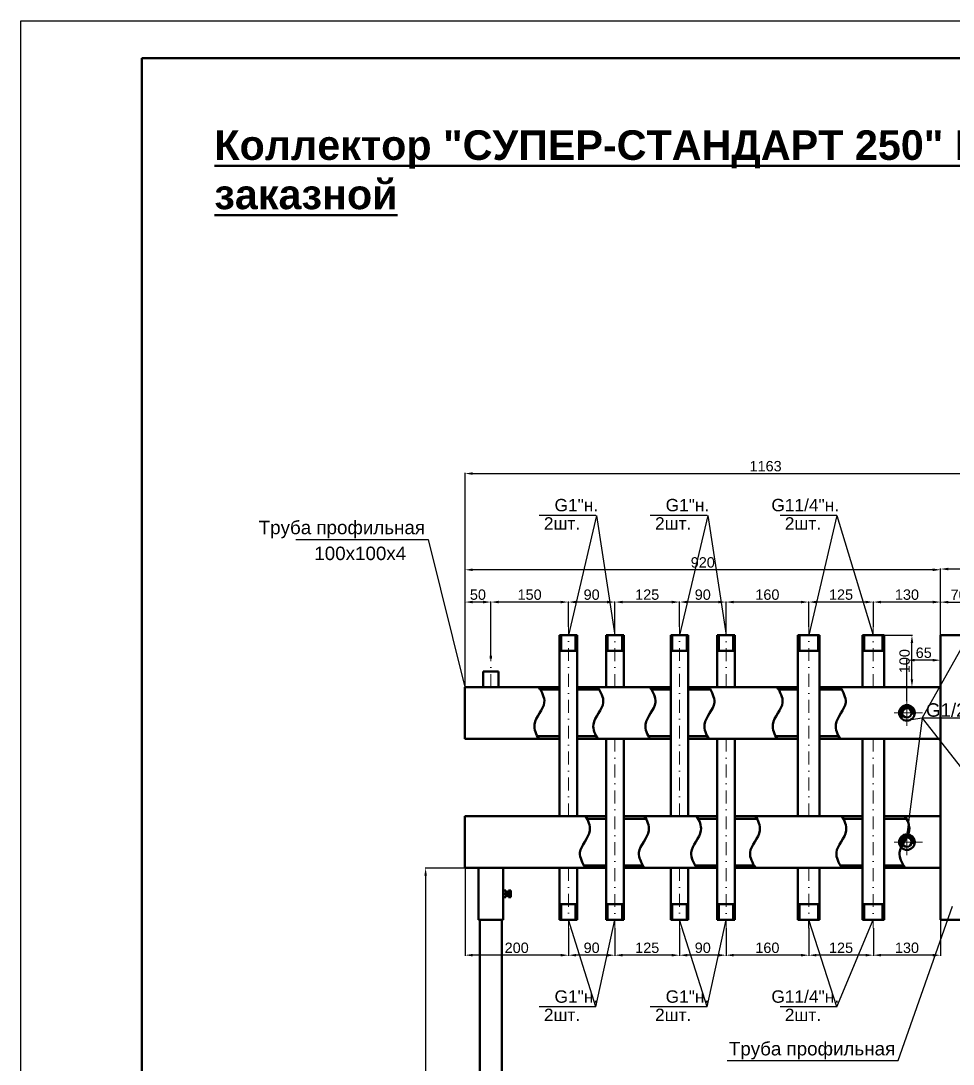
# Model space of a CAD drawing. Header units: millimetres. Extents: x -4619 to 2878, y -9624 to -3112.
# Drawn here: x -4619 to -2815, y -7693 to -5676 of the extents above; entities that cross this region are included whole.
import ezdxf

# ---------------------------------------------------------------- set-up
doc = ezdxf.new("R2010")
doc.units = ezdxf.units.MM
doc.header["$LTSCALE"] = 99.9
doc.linetypes.add('DASHDOT2', pattern=[0.5, 0.25, -0.125, 0, -0.125])
for name, color, linetype, lineweight in [('осевой', 10, 'DASHDOT2', 15), ('основной', 7, 'Continuous', 50), ('размерный', 160, 'Continuous', 25)]:
    doc.layers.add(name, color=color, linetype=linetype, lineweight=lineweight)
doc.styles.get("Standard").update_dxf_attribs({"font": 'arial.ttf', "height": 20})
doc.dimstyles.new('Копия ISO-25', dxfattribs={"dimtxt": 20, "dimasz": 15, "dimexe": 1.249, "dimexo": 0, "dimgap": 4, "dimtad": 1, "dimdec": 0, "dimtxsty": 'Standard', "dimcen": 0, "dimclrd": 256, "dimclre": 256, "dimclrt": 256, "dimadec": 0, "dimazin": 0, "dimtfac": 1, "dimtdec": 0, "dimtmove": 0, "dimatfit": 3, "dimfxl": 1, "dimlwd": -1, "dimlwe": -1, "dimarcsym": 0})

# ---------------------------------------------------------------- blocks, each defined once
blk = doc.blocks.new('Рамка')
for p, q in [((-172.64, 130.44), (-172.64, 427.44)), ((-172.64, 427.44), (37.36, 427.44))]:
    blk.add_line(p, q)
at = {"lineweight": 50}
for p, q in [((-155, 135), (-155, 422)), ((-155, 422), (30, 422))]:
    blk.add_line(p, q, dxfattribs=at)
blk = doc.blocks.new('*D46')
at = {"layer": 'Defpoints', "color": 0, "transparency": 16777216}
for p in [(-2839.8, -6798.6), (-2769.8, -6799.8), (-2769.8, -6799.8)]:
    blk.add_point(p, dxfattribs=at)
at = {"layer": 'размерный', "transparency": 16777216}
for p, q in [((-2839.8, -6798.6), (-2839.8, -6801)), ((-2769.8, -6799.8), (-2769.8, -6798.5)), ((-2824.8, -6799.8), (-2784.8, -6799.8))]:
    blk.add_line(p, q, dxfattribs=at)
for points in [[(-2824.8, -6797.3), (-2824.8, -6802.3), (-2839.8, -6799.8)], [(-2784.8, -6797.3), (-2784.8, -6802.3), (-2769.8, -6799.8)]]:
    blk.add_solid(points, dxfattribs=at)
at = {"layer": 'размерный', "transparency": 16777216, "insert": (-2804.8, -6785.5), "char_height": 20, "attachment_point": 5}
blk.add_mtext('70', dxfattribs=at)
blk = doc.blocks.new('*D29')
at = {"layer": 'Defpoints', "color": 0, "transparency": 16777216}
for p in [(-2839.8, -6735.7), (-2839.8, -6863.9), (-2699.8, -6863.9)]:
    blk.add_point(p, dxfattribs=at)
at = {"layer": 'размерный', "transparency": 16777216}
for p, q in [((-2839.8, -6863.9), (-2839.8, -6734.4)), ((-2714.8, -6735.7), (-2824.8, -6735.7)), ((-2699.8, -6863.9), (-2699.8, -6734.4))]:
    blk.add_line(p, q, dxfattribs=at)
for points in [[(-2824.8, -6733.2), (-2824.8, -6738.2), (-2839.8, -6735.7)], [(-2714.8, -6733.2), (-2714.8, -6738.2), (-2699.8, -6735.7)]]:
    blk.add_solid(points, dxfattribs=at)
at = {"layer": 'размерный', "transparency": 16777216, "insert": (-2769.8, -6721.5), "char_height": 20, "attachment_point": 5}
blk.add_mtext('140', dxfattribs=at)
blk = doc.blocks.new('*D47')
at = {"layer": 'Defpoints', "color": 0, "transparency": 16777216}
for p in [(-3733.8, -7313.9), (-3836, -8313.9), (-3759.8, -8313.9)]:
    blk.add_point(p, dxfattribs=at)
at = {"layer": 'размерный', "transparency": 16777216}
for p, q in [((-3733.8, -7313.9), (-3837.2, -7313.9)), ((-3836, -7328.9), (-3836, -8298.9)), ((-3759.8, -8313.9), (-3837.2, -8313.9))]:
    blk.add_line(p, q, dxfattribs=at)
for points in [[(-3838.5, -7328.9), (-3833.5, -7328.9), (-3836, -7313.9)], [(-3838.5, -8298.9), (-3833.5, -8298.9), (-3836, -8313.9)]]:
    blk.add_solid(points, dxfattribs=at)
at = {"layer": 'размерный', "transparency": 16777216, "insert": (-3850.2, -7813.9), "char_height": 20, "attachment_point": 5, "rotation": 90}
blk.add_mtext('1000', dxfattribs=at)
blk = doc.blocks.new('*D48')
at = {"layer": 'Defpoints', "color": 0, "transparency": 16777216}
for p in [(-2904.8, -6912), (-2839.8, -6963.9), (-2904.8, -6991.5)]:
    blk.add_point(p, dxfattribs=at)
at = {"layer": 'размерный', "transparency": 16777216}
for p, q in [((-2904.8, -6991.5), (-2904.8, -6910.7)), ((-2854.8, -6912), (-2889.8, -6912)), ((-2839.8, -6963.9), (-2839.8, -6910.7))]:
    blk.add_line(p, q, dxfattribs=at)
for points in [[(-2889.8, -6909.5), (-2889.8, -6914.5), (-2904.8, -6912)], [(-2854.8, -6909.5), (-2854.8, -6914.5), (-2839.8, -6912)]]:
    blk.add_solid(points, dxfattribs=at)
at = {"layer": 'размерный', "transparency": 16777216, "insert": (-2872.3, -6897.8), "char_height": 20, "attachment_point": 5}
blk.add_mtext('65', dxfattribs=at)
blk = doc.blocks.new('*D50')
at = {"layer": 'Defpoints', "color": 0, "transparency": 16777216}
for p in [(-2951.8, -6863.9), (-2895.1, -6863.9), (-2948.8, -6963.9)]:
    blk.add_point(p, dxfattribs=at)
at = {"layer": 'размерный', "transparency": 16777216}
for p, q in [((-2951.8, -6863.9), (-2893.9, -6863.9)), ((-2895.1, -6948.9), (-2895.1, -6878.9)), ((-2948.8, -6963.9), (-2893.9, -6963.9))]:
    blk.add_line(p, q, dxfattribs=at)
for points in [[(-2897.6, -6878.9), (-2892.6, -6878.9), (-2895.1, -6863.9)], [(-2897.6, -6948.9), (-2892.6, -6948.9), (-2895.1, -6963.9)]]:
    blk.add_solid(points, dxfattribs=at)
at = {"layer": 'размерный', "transparency": 16777216, "insert": (-2909.3, -6913.9), "char_height": 20, "attachment_point": 5, "rotation": 90}
blk.add_mtext('100', dxfattribs=at)
blk = doc.blocks.new('*D63')
at = {"layer": 'Defpoints', "color": 0, "transparency": 16777216}
for p in [(-2596.8, -6551.1), (-2596.8, -6948.9), (-3759.8, -6963.9)]:
    blk.add_point(p, dxfattribs=at)
at = {"layer": 'размерный', "transparency": 16777216}
for p, q in [((-3759.8, -6963.9), (-3759.8, -6549.8)), ((-3744.8, -6551.1), (-2611.8, -6551.1)), ((-2596.8, -6948.9), (-2596.8, -6549.8))]:
    blk.add_line(p, q, dxfattribs=at)
for points in [[(-3744.8, -6548.6), (-3744.8, -6553.6), (-3759.8, -6551.1)], [(-2611.8, -6548.6), (-2611.8, -6553.6), (-2596.8, -6551.1)]]:
    blk.add_solid(points, dxfattribs=at)
at = {"layer": 'размерный', "transparency": 16777216, "insert": (-3178.3, -6536.9), "char_height": 20, "attachment_point": 5}
blk.add_mtext('1163', dxfattribs=at)
blk = doc.blocks.new('*D64')
at = {"layer": 'Defpoints', "color": 0, "transparency": 16777216}
for p in [(-2839.8, -7413.9), (-2969.8, -7430.4), (-2969.8, -7482.5)]:
    blk.add_point(p, dxfattribs=at)
at = {"layer": 'размерный', "transparency": 16777216}
for p, q in [((-2839.8, -7413.9), (-2839.8, -7483.8)), ((-2969.8, -7430.4), (-2969.8, -7483.8)), ((-2854.8, -7482.5), (-2954.8, -7482.5))]:
    blk.add_line(p, q, dxfattribs=at)
for points in [[(-2954.8, -7480), (-2954.8, -7485), (-2969.8, -7482.5)], [(-2854.8, -7480), (-2854.8, -7485), (-2839.8, -7482.5)]]:
    blk.add_solid(points, dxfattribs=at)
at = {"layer": 'размерный', "transparency": 16777216, "insert": (-2904.8, -7468.3), "char_height": 20, "attachment_point": 5}
blk.add_mtext('130', dxfattribs=at)
blk = doc.blocks.new('*D65')
at = {"layer": 'Defpoints', "color": 0, "transparency": 16777216}
for p in [(-3094.8, -7430.4), (-2969.8, -7430.4), (-3094.8, -7482.5)]:
    blk.add_point(p, dxfattribs=at)
at = {"layer": 'размерный', "transparency": 16777216}
for p, q in [((-3094.8, -7430.4), (-3094.8, -7483.8)), ((-2969.8, -7430.4), (-2969.8, -7483.8)), ((-2984.8, -7482.5), (-3079.8, -7482.5))]:
    blk.add_line(p, q, dxfattribs=at)
for points in [[(-3079.8, -7480), (-3079.8, -7485), (-3094.8, -7482.5)], [(-2984.8, -7480), (-2984.8, -7485), (-2969.8, -7482.5)]]:
    blk.add_solid(points, dxfattribs=at)
at = {"layer": 'размерный', "transparency": 16777216, "insert": (-3032.3, -7468.3), "char_height": 20, "attachment_point": 5}
blk.add_mtext('125', dxfattribs=at)
blk = doc.blocks.new('*D66')
at = {"layer": 'Defpoints', "color": 0, "transparency": 16777216}
for p in [(-3254.8, -7430.4), (-3094.8, -7430.4), (-3254.8, -7482.5)]:
    blk.add_point(p, dxfattribs=at)
at = {"layer": 'размерный', "transparency": 16777216}
for p, q in [((-3254.8, -7430.4), (-3254.8, -7483.8)), ((-3094.8, -7430.4), (-3094.8, -7483.8)), ((-3109.8, -7482.5), (-3239.8, -7482.5))]:
    blk.add_line(p, q, dxfattribs=at)
for points in [[(-3239.8, -7480), (-3239.8, -7485), (-3254.8, -7482.5)], [(-3109.8, -7480), (-3109.8, -7485), (-3094.8, -7482.5)]]:
    blk.add_solid(points, dxfattribs=at)
at = {"layer": 'размерный', "transparency": 16777216, "insert": (-3174.8, -7468.3), "char_height": 20, "attachment_point": 5}
blk.add_mtext('160', dxfattribs=at)
blk = doc.blocks.new('*D67')
at = {"layer": 'Defpoints', "color": 0, "transparency": 16777216}
for p in [(-3344.8, -7430.4), (-3254.8, -7430.4), (-3344.8, -7482.5)]:
    blk.add_point(p, dxfattribs=at)
at = {"layer": 'размерный', "transparency": 16777216}
for p, q in [((-3344.8, -7430.4), (-3344.8, -7483.8)), ((-3254.8, -7430.4), (-3254.8, -7483.8)), ((-3269.8, -7482.5), (-3329.8, -7482.5))]:
    blk.add_line(p, q, dxfattribs=at)
for points in [[(-3329.8, -7480), (-3329.8, -7485), (-3344.8, -7482.5)], [(-3269.8, -7480), (-3269.8, -7485), (-3254.8, -7482.5)]]:
    blk.add_solid(points, dxfattribs=at)
at = {"layer": 'размерный', "transparency": 16777216, "insert": (-3299.8, -7468.3), "char_height": 20, "attachment_point": 5}
blk.add_mtext('90', dxfattribs=at)
blk = doc.blocks.new('*D68')
at = {"layer": 'Defpoints', "color": 0, "transparency": 16777216}
for p in [(-3469.8, -7430.4), (-3344.8, -7430.4), (-3469.8, -7482.5)]:
    blk.add_point(p, dxfattribs=at)
at = {"layer": 'размерный', "transparency": 16777216}
for p, q in [((-3469.8, -7430.4), (-3469.8, -7483.8)), ((-3344.8, -7430.4), (-3344.8, -7483.8)), ((-3359.8, -7482.5), (-3454.8, -7482.5))]:
    blk.add_line(p, q, dxfattribs=at)
for points in [[(-3454.8, -7480), (-3454.8, -7485), (-3469.8, -7482.5)], [(-3359.8, -7480), (-3359.8, -7485), (-3344.8, -7482.5)]]:
    blk.add_solid(points, dxfattribs=at)
at = {"layer": 'размерный', "transparency": 16777216, "insert": (-3407.3, -7468.3), "char_height": 20, "attachment_point": 5}
blk.add_mtext('125', dxfattribs=at)
blk = doc.blocks.new('*D69')
at = {"layer": 'Defpoints', "color": 0, "transparency": 16777216}
for p in [(-3559.8, -7430.4), (-3469.8, -7430.4), (-3559.8, -7482.5)]:
    blk.add_point(p, dxfattribs=at)
at = {"layer": 'размерный', "transparency": 16777216}
for p, q in [((-3559.8, -7430.4), (-3559.8, -7483.8)), ((-3469.8, -7430.4), (-3469.8, -7483.8)), ((-3484.8, -7482.5), (-3544.8, -7482.5))]:
    blk.add_line(p, q, dxfattribs=at)
for points in [[(-3544.8, -7480), (-3544.8, -7485), (-3559.8, -7482.5)], [(-3484.8, -7480), (-3484.8, -7485), (-3469.8, -7482.5)]]:
    blk.add_solid(points, dxfattribs=at)
at = {"layer": 'размерный', "transparency": 16777216, "insert": (-3514.8, -7468.3), "char_height": 20, "attachment_point": 5}
blk.add_mtext('90', dxfattribs=at)
blk = doc.blocks.new('*D70')
at = {"layer": 'Defpoints', "color": 0, "transparency": 16777216}
for p in [(-3759.8, -7313.9), (-3559.8, -7430.4), (-3759.8, -7482.5)]:
    blk.add_point(p, dxfattribs=at)
at = {"layer": 'размерный', "transparency": 16777216}
for p, q in [((-3759.8, -7313.9), (-3759.8, -7483.8)), ((-3559.8, -7430.4), (-3559.8, -7483.8)), ((-3574.8, -7482.5), (-3744.8, -7482.5))]:
    blk.add_line(p, q, dxfattribs=at)
for points in [[(-3744.8, -7480), (-3744.8, -7485), (-3759.8, -7482.5)], [(-3574.8, -7480), (-3574.8, -7485), (-3559.8, -7482.5)]]:
    blk.add_solid(points, dxfattribs=at)
at = {"layer": 'размерный', "transparency": 16777216, "insert": (-3659.8, -7468.3), "char_height": 20, "attachment_point": 5}
blk.add_mtext('200', dxfattribs=at)
blk = doc.blocks.new('*D71')
at = {"layer": 'Defpoints', "color": 0, "transparency": 16777216}
for p in [(-2969.8, -6799.6), (-2969.8, -6847.4), (-2839.8, -6863.9)]:
    blk.add_point(p, dxfattribs=at)
at = {"layer": 'размерный', "transparency": 16777216}
for p, q in [((-2969.8, -6847.4), (-2969.8, -6798.3)), ((-2839.8, -6863.9), (-2839.8, -6798.3)), ((-2854.8, -6799.6), (-2954.8, -6799.6))]:
    blk.add_line(p, q, dxfattribs=at)
for points in [[(-2954.8, -6797.1), (-2954.8, -6802.1), (-2969.8, -6799.6)], [(-2854.8, -6797.1), (-2854.8, -6802.1), (-2839.8, -6799.6)]]:
    blk.add_solid(points, dxfattribs=at)
at = {"layer": 'размерный', "transparency": 16777216, "insert": (-2904.8, -6785.4), "char_height": 20, "attachment_point": 5}
blk.add_mtext('130', dxfattribs=at)
blk = doc.blocks.new('*D72')
at = {"layer": 'Defpoints', "color": 0, "transparency": 16777216}
for p in [(-3094.8, -6799.6), (-3094.8, -6847.4), (-2969.8, -6847.4)]:
    blk.add_point(p, dxfattribs=at)
at = {"layer": 'размерный', "transparency": 16777216}
for p, q in [((-3094.8, -6847.4), (-3094.8, -6798.3)), ((-2969.8, -6847.4), (-2969.8, -6798.3)), ((-2984.8, -6799.6), (-3079.8, -6799.6))]:
    blk.add_line(p, q, dxfattribs=at)
for points in [[(-3079.8, -6797.1), (-3079.8, -6802.1), (-3094.8, -6799.6)], [(-2984.8, -6797.1), (-2984.8, -6802.1), (-2969.8, -6799.6)]]:
    blk.add_solid(points, dxfattribs=at)
at = {"layer": 'размерный', "transparency": 16777216, "insert": (-3032.3, -6785.4), "char_height": 20, "attachment_point": 5}
blk.add_mtext('125', dxfattribs=at)
blk = doc.blocks.new('*D73')
at = {"layer": 'Defpoints', "color": 0, "transparency": 16777216}
for p in [(-3254.8, -6799.6), (-3254.8, -6847.4), (-3094.8, -6847.4)]:
    blk.add_point(p, dxfattribs=at)
at = {"layer": 'размерный', "transparency": 16777216}
for p, q in [((-3254.8, -6847.4), (-3254.8, -6798.3)), ((-3094.8, -6847.4), (-3094.8, -6798.3)), ((-3109.8, -6799.6), (-3239.8, -6799.6))]:
    blk.add_line(p, q, dxfattribs=at)
for points in [[(-3239.8, -6797.1), (-3239.8, -6802.1), (-3254.8, -6799.6)], [(-3109.8, -6797.1), (-3109.8, -6802.1), (-3094.8, -6799.6)]]:
    blk.add_solid(points, dxfattribs=at)
at = {"layer": 'размерный', "transparency": 16777216, "insert": (-3174.8, -6785.4), "char_height": 20, "attachment_point": 5}
blk.add_mtext('160', dxfattribs=at)
blk = doc.blocks.new('*D74')
at = {"layer": 'Defpoints', "color": 0, "transparency": 16777216}
for p in [(-3344.8, -6799.6), (-3344.8, -6847.4), (-3254.8, -6847.4)]:
    blk.add_point(p, dxfattribs=at)
at = {"layer": 'размерный', "transparency": 16777216}
for p, q in [((-3344.8, -6847.4), (-3344.8, -6798.3)), ((-3254.8, -6847.4), (-3254.8, -6798.3)), ((-3269.8, -6799.6), (-3329.8, -6799.6))]:
    blk.add_line(p, q, dxfattribs=at)
for points in [[(-3329.8, -6797.1), (-3329.8, -6802.1), (-3344.8, -6799.6)], [(-3269.8, -6797.1), (-3269.8, -6802.1), (-3254.8, -6799.6)]]:
    blk.add_solid(points, dxfattribs=at)
at = {"layer": 'размерный', "transparency": 16777216, "insert": (-3299.8, -6785.4), "char_height": 20, "attachment_point": 5}
blk.add_mtext('90', dxfattribs=at)
blk = doc.blocks.new('*D75')
at = {"layer": 'Defpoints', "color": 0, "transparency": 16777216}
for p in [(-3469.8, -6799.6), (-3469.8, -6847.4), (-3344.8, -6847.4)]:
    blk.add_point(p, dxfattribs=at)
at = {"layer": 'размерный', "transparency": 16777216}
for p, q in [((-3469.8, -6847.4), (-3469.8, -6798.3)), ((-3344.8, -6847.4), (-3344.8, -6798.3)), ((-3359.8, -6799.6), (-3454.8, -6799.6))]:
    blk.add_line(p, q, dxfattribs=at)
for points in [[(-3454.8, -6797.1), (-3454.8, -6802.1), (-3469.8, -6799.6)], [(-3359.8, -6797.1), (-3359.8, -6802.1), (-3344.8, -6799.6)]]:
    blk.add_solid(points, dxfattribs=at)
at = {"layer": 'размерный', "transparency": 16777216, "insert": (-3407.3, -6785.4), "char_height": 20, "attachment_point": 5}
blk.add_mtext('125', dxfattribs=at)
blk = doc.blocks.new('*D76')
at = {"layer": 'Defpoints', "color": 0, "transparency": 16777216}
for p in [(-3559.8, -6799.6), (-3559.8, -6847.4), (-3469.8, -6847.4)]:
    blk.add_point(p, dxfattribs=at)
at = {"layer": 'размерный', "transparency": 16777216}
for p, q in [((-3559.8, -6847.4), (-3559.8, -6798.3)), ((-3469.8, -6847.4), (-3469.8, -6798.3)), ((-3484.8, -6799.6), (-3544.8, -6799.6))]:
    blk.add_line(p, q, dxfattribs=at)
for points in [[(-3544.8, -6797.1), (-3544.8, -6802.1), (-3559.8, -6799.6)], [(-3484.8, -6797.1), (-3484.8, -6802.1), (-3469.8, -6799.6)]]:
    blk.add_solid(points, dxfattribs=at)
at = {"layer": 'размерный', "transparency": 16777216, "insert": (-3514.8, -6785.4), "char_height": 20, "attachment_point": 5}
blk.add_mtext('90', dxfattribs=at)
blk = doc.blocks.new('*D77')
at = {"layer": 'Defpoints', "color": 0, "transparency": 16777216}
for p in [(-3709.8, -6799.6), (-3559.8, -6847.4), (-3709.8, -6908.9)]:
    blk.add_point(p, dxfattribs=at)
at = {"layer": 'размерный', "transparency": 16777216}
for p, q in [((-3709.8, -6908.9), (-3709.8, -6798.3)), ((-3559.8, -6847.4), (-3559.8, -6798.3)), ((-3574.8, -6799.6), (-3694.8, -6799.6))]:
    blk.add_line(p, q, dxfattribs=at)
for points in [[(-3694.8, -6797.1), (-3694.8, -6802.1), (-3709.8, -6799.6)], [(-3574.8, -6797.1), (-3574.8, -6802.1), (-3559.8, -6799.6)]]:
    blk.add_solid(points, dxfattribs=at)
at = {"layer": 'размерный', "transparency": 16777216, "insert": (-3634.8, -6785.4), "char_height": 20, "attachment_point": 5}
blk.add_mtext('150', dxfattribs=at)
blk = doc.blocks.new('*D78')
at = {"layer": 'Defpoints', "color": 0, "transparency": 16777216}
for p in [(-3759.8, -6799.6), (-3709.8, -6908.9), (-3759.8, -6963.9)]:
    blk.add_point(p, dxfattribs=at)
at = {"layer": 'размерный', "transparency": 16777216}
for p, q in [((-3759.8, -6963.9), (-3759.8, -6798.3)), ((-3709.8, -6908.9), (-3709.8, -6798.3)), ((-3724.8, -6799.6), (-3744.8, -6799.6))]:
    blk.add_line(p, q, dxfattribs=at)
for points in [[(-3744.8, -6797.1), (-3744.8, -6802.1), (-3759.8, -6799.6)], [(-3724.8, -6797.1), (-3724.8, -6802.1), (-3709.8, -6799.6)]]:
    blk.add_solid(points, dxfattribs=at)
at = {"layer": 'размерный', "transparency": 16777216, "insert": (-3734.8, -6785.4), "char_height": 20, "attachment_point": 5}
blk.add_mtext('50', dxfattribs=at)
blk = doc.blocks.new('*D79')
at = {"layer": 'Defpoints', "color": 0, "transparency": 16777216}
for p in [(-3759.8, -6737.2), (-2839.8, -6863.9), (-3759.8, -6963.9)]:
    blk.add_point(p, dxfattribs=at)
at = {"layer": 'размерный', "transparency": 16777216}
for p, q in [((-3759.8, -6963.9), (-3759.8, -6736)), ((-2854.8, -6737.2), (-3744.8, -6737.2)), ((-2839.8, -6863.9), (-2839.8, -6736))]:
    blk.add_line(p, q, dxfattribs=at)
for points in [[(-3744.8, -6734.7), (-3744.8, -6739.7), (-3759.8, -6737.2)], [(-2854.8, -6734.7), (-2854.8, -6739.7), (-2839.8, -6737.2)]]:
    blk.add_solid(points, dxfattribs=at)
at = {"layer": 'размерный', "transparency": 16777216, "insert": (-3299.8, -6723), "char_height": 20, "attachment_point": 5}
blk.add_mtext('920', dxfattribs=at)

msp = doc.modelspace()

# ---------------------------------------------------------------- linework, layer by layer
at = {"layer": 'осевой'}
for p, q in [((-3559.847, -7213.887), (-3559.847, -6847.415)), ((-3469.847, -6963.887), (-3469.847, -6847.415)), ((-3344.847, -7213.887), (-3344.847, -6847.415)), ((-3254.847, -6963.887), (-3254.847, -6847.415)), ((-3094.847, -7213.887), (-3094.847, -6847.415)), ((-2969.847, -6963.887), (-2969.847, -6847.415)), ((-2969.847, -6963.887), (-2969.847, -6847.415)), ((-3709.847, -6963.887), (-3709.847, -6899.76)), ((-3709.847, -6963.887), (-3709.847, -6901.436)), ((-2904.847, -7013.887), (-2904.847, -6983.887)), ((-2904.847, -7032.395), (-2904.847, -6991.519)), ((-2904.847, -7013.887), (-2934.847, -7013.887)), ((-2884.739, -7013.887), (-2922.043, -7013.887)), ((-2874.847, -7013.887), (-2904.847, -7013.887)), ((-2904.847, -7013.887), (-2904.847, -7043.887)), ((-2904.847, -7013.887), (-2884.739, -7013.887)), ((-2904.847, -7013.887), (-2904.847, -7032.395)), ((-3542.847, -7063.887), (-3542.847, -7063.887)), ((-3469.847, -7063.887), (-3469.847, -7430.359)), ((-3327.847, -7063.887), (-3327.847, -7063.887)), ((-3254.847, -7063.887), (-3254.847, -7430.359)), ((-3073.847, -7063.887), (-3073.847, -7063.887)), ((-2969.847, -7063.887), (-2969.847, -7430.359)), ((-3486.847, -7213.887), (-3486.847, -7213.887)), ((-3271.847, -7213.887), (-3271.847, -7213.887)), ((-2990.847, -7213.887), (-2990.847, -7213.887)), ((-2904.847, -7282.395), (-2904.847, -7241.519)), ((-2904.847, -7263.887), (-2934.847, -7263.887)), ((-2884.739, -7263.887), (-2922.043, -7263.887)), ((-2874.847, -7263.887), (-2904.847, -7263.887)), ((-2904.847, -7263.887), (-2884.739, -7263.887)), ((-2874.847, -7263.887), (-2904.847, -7263.887)), ((-2904.847, -7263.887), (-2904.847, -7293.887)), ((-3559.847, -7313.887), (-3559.847, -7430.359)), ((-3344.847, -7313.887), (-3344.847, -7430.359)), ((-3094.847, -7313.887), (-3094.847, -7430.359)), ((-3094.847, -7313.887), (-3094.847, -7430.359)), ((-3685.847, -7363.887), (-3670.847, -7363.887))]:
    msp.add_line(p, q, dxfattribs=at)
at = {"layer": 'основной'}
for p, q in [((-3542.847, -6863.887), (-3576.847, -6863.887)), ((-3576.847, -6863.887), (-3576.847, -7213.887)), ((-3576.847, -6863.887), (-3576.847, -6893.887)), ((-3573.847, -6893.887), (-3573.847, -6863.887)), ((-3545.847, -6893.887), (-3545.847, -6863.887)), ((-3542.847, -7213.887), (-3542.847, -6863.887)), ((-3452.847, -6863.887), (-3486.847, -6863.887)), ((-3486.847, -6863.887), (-3486.847, -6963.887)), ((-3486.847, -6863.887), (-3486.847, -6893.887)), ((-3483.847, -6893.887), (-3483.847, -6863.887)), ((-3455.847, -6893.887), (-3455.847, -6863.887)), ((-3452.847, -6963.887), (-3452.847, -6863.887)), ((-3327.847, -6863.887), (-3361.847, -6863.887)), ((-3361.847, -6863.887), (-3361.847, -7213.887)), ((-3361.847, -6863.887), (-3361.847, -6893.887)), ((-3358.847, -6893.887), (-3358.847, -6863.887)), ((-3330.847, -6893.887), (-3330.847, -6863.887)), ((-3327.847, -7213.887), (-3327.847, -6863.887)), ((-3237.847, -6863.887), (-3271.847, -6863.887)), ((-3271.847, -6863.887), (-3271.847, -6963.887)), ((-3271.847, -6863.887), (-3271.847, -6893.887)), ((-3268.847, -6893.887), (-3268.847, -6863.887)), ((-3240.847, -6893.887), (-3240.847, -6863.887)), ((-3237.847, -6963.887), (-3237.847, -6863.887)), ((-3073.847, -6863.887), (-3115.847, -6863.887)), ((-3115.847, -6863.887), (-3115.847, -7213.887)), ((-3115.847, -6863.887), (-3115.847, -6893.887)), ((-3112.847, -6893.887), (-3112.847, -6863.887)), ((-3076.847, -6893.887), (-3076.847, -6863.887)), ((-3073.847, -7213.887), (-3073.847, -6863.887)), ((-2948.847, -6863.887), (-2990.847, -6863.887)), ((-2990.847, -6863.887), (-2990.847, -6963.887)), ((-2990.847, -6863.887), (-2990.847, -6893.887)), ((-2987.847, -6893.887), (-2987.847, -6863.887)), ((-2951.847, -6893.887), (-2951.847, -6863.887)), ((-2948.847, -6963.887), (-2948.847, -6863.887)), ((-2839.847, -7413.887), (-2839.847, -6863.887)), ((-2839.847, -6863.887), (-2699.847, -6863.887)), ((-2839.847, -6863.887), (-2839.847, -6967.887)), ((-3576.847, -6893.887), (-3542.847, -6893.887)), ((-3576.847, -6893.887), (-3573.847, -6893.887)), ((-3542.847, -6893.887), (-3545.847, -6893.887)), ((-3486.847, -6893.887), (-3452.847, -6893.887)), ((-3486.847, -6893.887), (-3483.847, -6893.887)), ((-3452.847, -6893.887), (-3455.847, -6893.887)), ((-3361.847, -6893.887), (-3327.847, -6893.887)), ((-3361.847, -6893.887), (-3358.847, -6893.887)), ((-3327.847, -6893.887), (-3330.847, -6893.887)), ((-3271.847, -6893.887), (-3237.847, -6893.887)), ((-3271.847, -6893.887), (-3268.847, -6893.887)), ((-3237.847, -6893.887), (-3240.847, -6893.887)), ((-3115.847, -6893.887), (-3073.847, -6893.887)), ((-3115.847, -6893.887), (-3112.847, -6893.887)), ((-3073.847, -6893.887), (-3076.847, -6893.887)), ((-2990.847, -6893.887), (-2948.847, -6893.887)), ((-2990.847, -6893.887), (-2987.847, -6893.887)), ((-2948.847, -6893.887), (-2951.847, -6893.887)), ((-3709.847, -6903.887), (-3709.847, -6908.887)), ((-3724.847, -6963.887), (-3724.847, -6933.887)), ((-3724.847, -6933.887), (-3694.847, -6933.887)), ((-3694.847, -6933.887), (-3694.847, -6963.887)), ((-3713.847, -6963.887), (-3759.847, -6963.887)), ((-3759.847, -6963.887), (-3759.847, -7063.887)), ((-3580.847, -6963.887), (-3759.847, -6963.887)), ((-3713.847, -6963.887), (-3759.847, -6963.887)), ((-3759.847, -6963.887), (-3759.847, -7013.887)), ((-3595.847, -6963.887), (-3759.847, -6963.887)), ((-3709.847, -6963.887), (-3724.847, -6963.887)), ((-3709.847, -6963.887), (-3724.847, -6963.887)), ((-3580.847, -6963.887), (-3706.847, -6963.887)), ((-3614.052, -6968.887), (-3576.847, -6968.887)), ((-3611.847, -6963.887), (-3576.847, -6963.887)), ((-3529.847, -6963.887), (-3542.847, -6963.887)), ((-3542.847, -6963.887), (-3494.847, -6963.887)), ((-3542.847, -6968.887), (-3500.052, -6968.887)), ((-3361.847, -6963.887), (-3518.847, -6963.887)), ((-3493.847, -6963.887), (-3445.847, -6963.887)), ((-3399.052, -6968.887), (-3361.847, -6968.887)), ((-3396.847, -6963.887), (-3361.847, -6963.887)), ((-3314.847, -6963.887), (-3327.847, -6963.887)), ((-3327.847, -6963.887), (-3279.847, -6963.887)), ((-3327.847, -6968.887), (-3285.052, -6968.887)), ((-3153.847, -6963.887), (-3292.847, -6963.887)), ((-3153.847, -6963.887), (-3288.847, -6963.887)), ((-3278.847, -6963.887), (-3230.847, -6963.887)), ((-3153.847, -6963.887), (-3115.847, -6963.887)), ((-3153.052, -6968.887), (-3115.847, -6968.887)), ((-2839.847, -6963.887), (-3073.847, -6963.887)), ((-3060.847, -6963.887), (-3073.847, -6963.887)), ((-3073.847, -6963.887), (-3025.847, -6963.887)), ((-3073.847, -6968.887), (-3031.052, -6968.887)), ((-2993.847, -6963.887), (-2945.847, -6963.887)), ((-3576.847, -7058.887), (-3619.984, -7058.887)), ((-3505.984, -7058.887), (-3542.847, -7058.887)), ((-3361.847, -7058.887), (-3404.984, -7058.887)), ((-3290.984, -7058.887), (-3327.847, -7058.887)), ((-3115.847, -7058.887), (-3158.984, -7058.887)), ((-3036.984, -7058.887), (-3073.847, -7058.887)), ((-3759.847, -7063.887), (-3713.847, -7063.887)), ((-3580.847, -7063.887), (-3759.847, -7063.887)), ((-3739.847, -7063.887), (-3713.847, -7063.887)), ((-3706.847, -7063.887), (-3580.847, -7063.887)), ((-3652.847, -7063.887), (-3580.847, -7063.887)), ((-3576.847, -7063.887), (-3616.847, -7063.887)), ((-3542.847, -7063.887), (-3529.847, -7063.887)), ((-3542.847, -7063.887), (-3502.847, -7063.887)), ((-3518.847, -7063.887), (-3361.847, -7063.887)), ((-3486.847, -7063.887), (-3486.847, -7413.887)), ((-3452.847, -7413.887), (-3452.847, -7063.887)), ((-3361.847, -7063.887), (-3401.847, -7063.887)), ((-3327.847, -7063.887), (-3314.847, -7063.887)), ((-3327.847, -7063.887), (-3287.847, -7063.887)), ((-3292.847, -7063.887), (-3153.847, -7063.887)), ((-3288.847, -7063.887), (-3153.847, -7063.887)), ((-3271.847, -7063.887), (-3271.847, -7413.887)), ((-3237.847, -7413.887), (-3237.847, -7063.887)), ((-3115.847, -7063.887), (-3155.847, -7063.887)), ((-3073.847, -7063.887), (-3060.847, -7063.887)), ((-3073.847, -7063.887), (-3033.847, -7063.887)), ((-3073.847, -7063.887), (-2839.847, -7063.887)), ((-2928.847, -7063.887), (-3042.847, -7063.887)), ((-2990.847, -7063.887), (-2990.847, -7413.887)), ((-2948.847, -7413.887), (-2948.847, -7063.887)), ((-3512.847, -7213.887), (-3759.847, -7213.887)), ((-3759.847, -7213.887), (-3759.847, -7313.887)), ((-3759.847, -7213.887), (-3759.847, -7263.887)), ((-3486.847, -7213.887), (-3678.847, -7213.887)), ((-3486.847, -7213.887), (-3663.847, -7213.887)), ((-3486.847, -7213.887), (-3526.847, -7213.887)), ((-3523.709, -7218.887), (-3486.847, -7218.887)), ((-3486.847, -7213.887), (-3499.847, -7213.887)), ((-3393.847, -7213.887), (-3452.847, -7213.887)), ((-3452.847, -7213.887), (-3412.847, -7213.887)), ((-3452.847, -7218.887), (-3409.709, -7218.887)), ((-3271.847, -7213.887), (-3393.847, -7213.887)), ((-3271.847, -7213.887), (-3311.847, -7213.887)), ((-3308.709, -7218.887), (-3271.847, -7218.887)), ((-3271.847, -7213.887), (-3284.847, -7213.887)), ((-3237.847, -7213.887), (-3197.847, -7213.887)), ((-3237.847, -7218.887), (-3194.709, -7218.887)), ((-2990.847, -7213.887), (-3202.847, -7213.887)), ((-3135.847, -7213.887), (-3021.847, -7213.887)), ((-2990.847, -7213.887), (-3030.847, -7213.887)), ((-3027.709, -7218.887), (-2990.847, -7218.887)), ((-2990.847, -7213.887), (-3003.847, -7213.887)), ((-2839.847, -7213.887), (-2948.847, -7213.887)), ((-2948.847, -7213.887), (-2908.847, -7213.887)), ((-2948.847, -7213.887), (-2912.847, -7213.887)), ((-2948.847, -7213.887), (-2908.847, -7213.887)), ((-2948.847, -7218.887), (-2905.709, -7218.887)), ((-3759.847, -7313.887), (-3546.847, -7313.887)), ((-3535.847, -7313.887), (-3759.847, -7313.887)), ((-3730.847, -7313.887), (-3733.847, -7313.887)), ((-3733.847, -7313.887), (-3733.847, -7413.887)), ((-3709.847, -7313.887), (-3679.847, -7313.887)), ((-3688.847, -7313.887), (-3685.847, -7313.887)), ((-3685.847, -7313.887), (-3685.847, -7413.887)), ((-3679.847, -7313.887), (-3676.847, -7313.887)), ((-3678.847, -7313.887), (-3490.847, -7313.887)), ((-3678.847, -7313.887), (-3486.847, -7313.887)), ((-3678.847, -7313.887), (-3486.847, -7313.887)), ((-3663.847, -7313.887), (-3486.847, -7313.887)), ((-3595.847, -7313.887), (-3490.847, -7313.887)), ((-3576.847, -7313.887), (-3576.847, -7413.887)), ((-3542.847, -7413.887), (-3542.847, -7313.887)), ((-3486.847, -7313.887), (-3534.847, -7313.887)), ((-3486.847, -7308.887), (-3529.642, -7308.887)), ((-3499.847, -7313.887), (-3486.847, -7313.887)), ((-3415.642, -7308.887), (-3452.847, -7308.887)), ((-3417.847, -7313.887), (-3452.847, -7313.887)), ((-3452.847, -7313.887), (-3393.847, -7313.887)), ((-3452.847, -7313.887), (-3435.847, -7313.887)), ((-3393.847, -7313.887), (-3271.847, -7313.887)), ((-3320.847, -7313.887), (-3368.847, -7313.887)), ((-3361.847, -7313.887), (-3361.847, -7413.887)), ((-3327.847, -7413.887), (-3327.847, -7313.887)), ((-3271.847, -7313.887), (-3319.847, -7313.887)), ((-3271.847, -7308.887), (-3314.642, -7308.887)), ((-3284.847, -7313.887), (-3271.847, -7313.887)), ((-3200.642, -7308.887), (-3237.847, -7308.887)), ((-3202.847, -7313.887), (-3237.847, -7313.887)), ((-3202.847, -7313.887), (-2990.847, -7313.887)), ((-3202.847, -7313.887), (-2990.847, -7313.887)), ((-3070.847, -7313.887), (-3118.847, -7313.887)), ((-3115.847, -7313.887), (-3115.847, -7413.887)), ((-3073.847, -7413.887), (-3073.847, -7313.887)), ((-2990.847, -7313.887), (-3038.847, -7313.887)), ((-2990.847, -7313.887), (-3038.847, -7313.887)), ((-2990.847, -7308.887), (-3033.642, -7308.887)), ((-3003.847, -7313.887), (-2990.847, -7313.887)), ((-2911.642, -7308.887), (-2948.847, -7308.887)), ((-2948.847, -7313.887), (-2839.847, -7313.887)), ((-2913.847, -7313.887), (-2948.847, -7313.887)), ((-3685.847, -7370.387), (-3685.847, -7357.387)), ((-3685.847, -7357.387), (-3680.847, -7357.387)), ((-3680.847, -7357.387), (-3680.847, -7365.569)), ((-3680.847, -7367.887), (-3680.847, -7359.887)), ((-3680.847, -7359.887), (-3676.847, -7359.887)), ((-3675.847, -7360.887), (-3680.847, -7360.887)), ((-3676.847, -7359.887), (-3675.847, -7359.887)), ((-3675.847, -7370.387), (-3675.847, -7357.387)), ((-3675.847, -7357.387), (-3670.847, -7357.387)), ((-3670.847, -7357.387), (-3670.847, -7365.569)), ((-3670.847, -7367.887), (-3670.847, -7359.887)), ((-3680.847, -7363.887), (-3685.847, -7363.887)), ((-3680.847, -7370.387), (-3685.847, -7370.387)), ((-3680.847, -7363.887), (-3680.847, -7370.387)), ((-3675.847, -7366.887), (-3680.847, -7366.887)), ((-3675.847, -7367.887), (-3680.847, -7367.887)), ((-3670.847, -7363.887), (-3675.847, -7363.887)), ((-3670.847, -7370.387), (-3675.847, -7370.387)), ((-3670.847, -7363.887), (-3670.847, -7370.387)), ((-3542.847, -7383.887), (-3576.847, -7383.887)), ((-3576.847, -7383.887), (-3573.847, -7383.887)), ((-3573.847, -7383.887), (-3573.847, -7413.887)), ((-3542.847, -7383.887), (-3545.847, -7383.887)), ((-3545.847, -7383.887), (-3545.847, -7413.887)), ((-3542.847, -7413.887), (-3542.847, -7383.887)), ((-3452.847, -7383.887), (-3486.847, -7383.887)), ((-3486.847, -7383.887), (-3483.847, -7383.887)), ((-3483.847, -7383.887), (-3483.847, -7413.887)), ((-3452.847, -7383.887), (-3455.847, -7383.887)), ((-3455.847, -7383.887), (-3455.847, -7413.887)), ((-3452.847, -7413.887), (-3452.847, -7383.887)), ((-3327.847, -7383.887), (-3361.847, -7383.887)), ((-3361.847, -7383.887), (-3358.847, -7383.887)), ((-3358.847, -7383.887), (-3358.847, -7413.887)), ((-3327.847, -7383.887), (-3330.847, -7383.887)), ((-3330.847, -7383.887), (-3330.847, -7413.887)), ((-3327.847, -7413.887), (-3327.847, -7383.887)), ((-3237.847, -7383.887), (-3271.847, -7383.887)), ((-3271.847, -7383.887), (-3268.847, -7383.887)), ((-3268.847, -7383.887), (-3268.847, -7413.887)), ((-3237.847, -7383.887), (-3240.847, -7383.887)), ((-3240.847, -7383.887), (-3240.847, -7413.887)), ((-3237.847, -7413.887), (-3237.847, -7383.887)), ((-3073.847, -7383.887), (-3115.847, -7383.887)), ((-3115.847, -7383.887), (-3112.847, -7383.887)), ((-3112.847, -7383.887), (-3112.847, -7413.887)), ((-3073.847, -7383.887), (-3076.847, -7383.887)), ((-3076.847, -7383.887), (-3076.847, -7413.887)), ((-3073.847, -7413.887), (-3073.847, -7383.887)), ((-2948.847, -7383.887), (-2990.847, -7383.887)), ((-2990.847, -7383.887), (-2987.847, -7383.887)), ((-2987.847, -7383.887), (-2987.847, -7413.887)), ((-2948.847, -7383.887), (-2951.847, -7383.887)), ((-2951.847, -7383.887), (-2951.847, -7413.887)), ((-2948.847, -7413.887), (-2948.847, -7383.887)), ((-3685.847, -7413.887), (-3733.847, -7413.887)), ((-3730.847, -8008.887), (-3730.847, -7413.887)), ((-3688.847, -7413.887), (-3688.847, -8008.887)), ((-3576.847, -7413.887), (-3542.847, -7413.887)), ((-3486.847, -7413.887), (-3452.847, -7413.887)), ((-3361.847, -7413.887), (-3327.847, -7413.887)), ((-3271.847, -7413.887), (-3237.847, -7413.887)), ((-3115.847, -7413.887), (-3073.847, -7413.887)), ((-2990.847, -7413.887), (-2948.847, -7413.887)), ((-2699.847, -7413.887), (-2839.847, -7413.887))]:
    msp.add_line(p, q, dxfattribs=at)
for centre, radius in [((-2904.847, -7013.887), 15), ((-2904.847, -7013.887), 9), ((-2904.847, -7263.887), 15), ((-2904.847, -7263.887), 9)]:
    msp.add_circle(centre, radius, dxfattribs=at)
for centre in [(-2904.847, -7013.887), (-2904.847, -7263.887)]:
    msp.add_arc(centre, 12, 344.817302, 229.409873, dxfattribs=at)
for points in [[(-3616.847, -6963.887), (-3611.144, -6973.984), (-3597.005, -6999.02), (-3633.231, -7029.356), (-3622.439, -7055.913), (-3616.847, -7063.887)], [(-3502.847, -6963.887), (-3497.144, -6973.984), (-3483.005, -6999.02), (-3519.231, -7029.356), (-3508.439, -7055.913), (-3502.847, -7063.887)], [(-3401.847, -6963.887), (-3396.144, -6973.984), (-3382.005, -6999.02), (-3418.231, -7029.356), (-3407.439, -7055.913), (-3401.847, -7063.887)], [(-3287.847, -6963.887), (-3282.144, -6973.984), (-3268.005, -6999.02), (-3304.231, -7029.356), (-3293.439, -7055.913), (-3287.847, -7063.887)], [(-3155.847, -6963.887), (-3150.144, -6973.984), (-3136.005, -6999.02), (-3172.231, -7029.356), (-3161.439, -7055.913), (-3155.847, -7063.887)], [(-3033.847, -6963.887), (-3028.144, -6973.984), (-3014.005, -6999.02), (-3050.231, -7029.356), (-3039.439, -7055.913), (-3033.847, -7063.887)], [(-3526.847, -7313.887), (-3532.549, -7303.79), (-3546.689, -7278.754), (-3510.462, -7248.418), (-3521.254, -7221.861), (-3526.847, -7213.887)], [(-3412.847, -7313.887), (-3418.549, -7303.79), (-3432.689, -7278.754), (-3396.462, -7248.418), (-3407.254, -7221.861), (-3412.847, -7213.887)], [(-3311.847, -7313.887), (-3317.549, -7303.79), (-3331.689, -7278.754), (-3295.462, -7248.418), (-3306.254, -7221.861), (-3311.847, -7213.887)], [(-3197.847, -7313.887), (-3203.549, -7303.79), (-3217.689, -7278.754), (-3181.462, -7248.418), (-3192.254, -7221.861), (-3197.847, -7213.887)], [(-3030.847, -7313.887), (-3036.549, -7303.79), (-3050.689, -7278.754), (-3014.462, -7248.418), (-3025.254, -7221.861), (-3030.847, -7213.887)], [(-2908.847, -7313.887), (-2914.549, -7303.79), (-2928.689, -7278.754), (-2892.462, -7248.418), (-2903.254, -7221.861), (-2908.847, -7213.887)]]:
    msp.add_open_spline(points, degree=3, knots=[0, 0, 0, 0, 31.62313015, 78.40838333, 107.14304539, 107.14304539, 107.14304539, 107.14304539], dxfattribs=at)
at = {"layer": 'размерный'}
for p, q in [((-3506.623, -6631.965), (-3616.302, -6631.965)), ((-3505.328, -6631.965), (-3559.847, -6863.887)), ((-3505.328, -6631.965), (-3469.847, -6863.887)), ((-3291.623, -6631.965), (-3401.302, -6631.965)), ((-3290.328, -6631.965), (-3344.847, -6863.887)), ((-3290.328, -6631.965), (-3254.847, -6863.887)), ((-3040.523, -6631.965), (-3150.203, -6631.965)), ((-3040.523, -6631.965), (-3094.847, -6863.887)), ((-3040.523, -6631.965), (-2969.847, -6863.887)), ((-4087.186, -6678.532), (-3831.06, -6678.532)), ((-3831.06, -6678.532), (-3759.847, -6963.887)), ((-2875.639, -7024.423), (-2784.847, -6863.887)), ((-2875.639, -7024.423), (-2904.847, -7028.887)), ((-2875.639, -7024.423), (-2904.847, -7248.887)), ((-2723.792, -7024.423), (-2875.639, -7024.423)), ((-2875.639, -7024.423), (-2784.847, -7138.887)), ((-3559.847, -7313.887), (-3759.847, -7313.887)), ((-3679.847, -7313.887), (-3676.847, -7313.887)), ((-2921.508, -7686.429), (-2816.565, -7387.859)), ((-3506.623, -7582.348), (-3559.847, -7413.887)), ((-3506.623, -7582.348), (-3469.847, -7413.887)), ((-3291.623, -7582.348), (-3344.847, -7413.887)), ((-3291.623, -7582.348), (-3254.847, -7413.887)), ((-3040.523, -7582.348), (-3094.847, -7413.887)), ((-3094.847, -7430.359), (-3094.847, -7413.887)), ((-3040.523, -7582.348), (-2969.847, -7413.887)), ((-3094.847, -7430.359), (-3094.847, -7430.359)), ((-3506.623, -7582.348), (-3616.302, -7582.348)), ((-3291.623, -7582.348), (-3401.302, -7582.348)), ((-3040.523, -7582.348), (-3150.203, -7582.348)), ((-3252.765, -7686.429), (-2921.508, -7686.429))]:
    msp.add_line(p, q, dxfattribs=at)

# ---------------------------------------------------------------- block references
at = {"lineweight": 50, "xscale": 13.25803239545189, "yscale": 13.25803239545189, "zscale": 13.25803239545189}
msp.add_blockref('Рамка', (-2330.174, -11342.69), dxfattribs=at)

# ---------------------------------------------------------------- texts
at = {"layer": 'основной', "insert": (-4244.709, -5887.34), "char_height": 57.2, "width": 2251.65213, "attachment_point": 1}
msp.add_mtext('{\\fArial|b1|i0|c204|p34;\\LКоллектор "СУПЕР-СТАНДАРТ 250" DN 65,2-125, 4-90.\\Pзаказной                                    }', dxfattribs=at)
at = {"layer": 'размерный', "attachment_point": 3}
for s, insert, char_height, width in [('G1"н.', (-3502.183, -6600.112), 24, 173.12394), ('G1"н.', (-3287.183, -6600.112), 24, 173.12394), ('G11/4"н.', (-3036.084, -6600.112), 24, 173.12394), ('2шт{\\fArial|b0|i0|c238|p34;.}', (-3537.005, -6635.522), 24, 173.12394), ('2шт{\\fArial|b0|i0|c238|p34;.}', (-3322.005, -6635.522), 24, 173.12394), ('2шт{\\fArial|b0|i0|c238|p34;.}', (-3070.906, -6635.522), 24, 173.12394), ('Труба профильная', (-3837.068, -6642.401), 26, 522.73389), ('100х100х4', (-3873.629, -6692.428), 26, 342.00142), ('G1/2"вн.', (-2727.033, -6995.347), 26, 173.12394), ('G1"н.', (-3502.183, -7550.495), 24, 173.12394), ('G1"н.', (-3287.183, -7550.495), 24, 173.12394), ('G11/4"н.', (-3036.084, -7550.495), 24, 173.12394), ('2шт{\\fArial|b0|i0|c238|p34;.}', (-3537.005, -7585.905), 24, 173.12394), ('2шт{\\fArial|b0|i0|c238|p34;.}', (-3322.005, -7585.905), 24, 173.12394), ('2шт{\\fArial|b0|i0|c238|p34;.}', (-3070.906, -7585.905), 24, 173.12394), ('Труба профильная', (-2927.516, -7650.299), 26, 522.73389)]:
    msp.add_mtext(s, dxfattribs=dict(at, insert=insert, char_height=char_height, width=width))

# ---------------------------------------------------------------- dimensions: what is measured, and where the dimension line sits
at = {"layer": 'размерный'}
for base, p1, p2, picture, middle in [((-2596.847, -6551.076), (-3759.847, -6963.887), (-2596.847, -6948.887), '*D63', (-3178.347, -6536.858)), ((-3759.847, -6737.199), (-2839.847, -6863.887), (-3759.847, -6963.887), '*D79', (-3299.847, -6722.988)), ((-2969.847, -6799.586), (-2839.847, -6863.887), (-2969.847, -6847.415), '*D71', (-2904.847, -6785.367)), ((-2969.847, -7482.543), (-2839.847, -7413.887), (-2969.847, -7430.359), '*D64', (-2904.847, -7468.324))]:
    dim = msp.add_linear_dim(base=base, p1=p1, p2=p2, dimstyle='Копия ISO-25', dxfattribs=at)
    dim.commit()
    dim.dimension.update_dxf_attribs({"geometry": picture, "text_midpoint": middle})
for base, p1, p2, angle, picture, middle in [((-2839.847, -6735.694), (-2699.847, -6863.887), (-2839.847, -6863.887), 180, '*D29', (-2769.847, -6721.483)), ((-2769.847, -6799.76), (-2839.847, -6798.622), (-2769.847, -6799.76), 180, '*D46', (-2804.847, -6785.548)), ((-2895.114, -6863.887), (-2948.847, -6963.887), (-2951.847, -6863.887), 90, '*D50', (-2909.325, -6913.887)), ((-2904.847, -6911.969), (-2839.847, -6963.887), (-2904.847, -6991.519), 180, '*D48', (-2872.347, -6897.758)), ((-3835.95, -8313.887), (-3733.847, -7313.887), (-3759.847, -8313.887), 90, '*D47', (-3850.162, -7813.887))]:
    dim = msp.add_linear_dim(base=base, p1=p1, p2=p2, angle=angle, dimstyle='Копия ISO-25', dxfattribs=at)
    dim.commit()
    dim.dimension.update_dxf_attribs({"geometry": picture, "text_midpoint": middle})
for base, p1, p2, picture, middle in [((-3759.847, -6799.586), (-3709.847, -6908.887), (-3759.847, -6963.887), '*D78', (-3734.847, -6785.374)), ((-3709.847, -6799.586), (-3559.847, -6847.415), (-3709.847, -6908.887), '*D77', (-3634.847, -6785.374)), ((-3559.847, -6799.586), (-3469.847, -6847.415), (-3559.847, -6847.415), '*D76', (-3514.847, -6785.374)), ((-3469.847, -6799.586), (-3344.847, -6847.415), (-3469.847, -6847.415), '*D75', (-3407.347, -6785.374)), ((-3344.847, -6799.586), (-3254.847, -6847.415), (-3344.847, -6847.415), '*D74', (-3299.847, -6785.374)), ((-3254.847, -6799.586), (-3094.847, -6847.415), (-3254.847, -6847.415), '*D73', (-3174.847, -6785.374)), ((-3094.847, -6799.586), (-2969.847, -6847.415), (-3094.847, -6847.415), '*D72', (-3032.347, -6785.374)), ((-3759.847, -7482.543), (-3559.847, -7430.359), (-3759.847, -7313.887), '*D70', (-3659.847, -7468.331)), ((-3559.847, -7482.543), (-3469.847, -7430.359), (-3559.847, -7430.359), '*D69', (-3514.847, -7468.331)), ((-3469.847, -7482.543), (-3344.847, -7430.359), (-3469.847, -7430.359), '*D68', (-3407.347, -7468.331)), ((-3344.847, -7482.543), (-3254.847, -7430.359), (-3344.847, -7430.359), '*D67', (-3299.847, -7468.331)), ((-3254.847, -7482.543), (-3094.847, -7430.359), (-3254.847, -7430.359), '*D66', (-3174.847, -7468.331)), ((-3094.847, -7482.543), (-2969.847, -7430.359), (-3094.847, -7430.359), '*D65', (-3032.347, -7468.331))]:
    dim = msp.add_linear_dim(base=base, p1=p1, p2=p2, dimstyle='Копия ISO-25', override={"dimtmove": 1}, dxfattribs=at)
    dim.commit()
    dim.dimension.update_dxf_attribs({"geometry": picture, "text_midpoint": middle})

doc.saveas('drawing.dxf')
